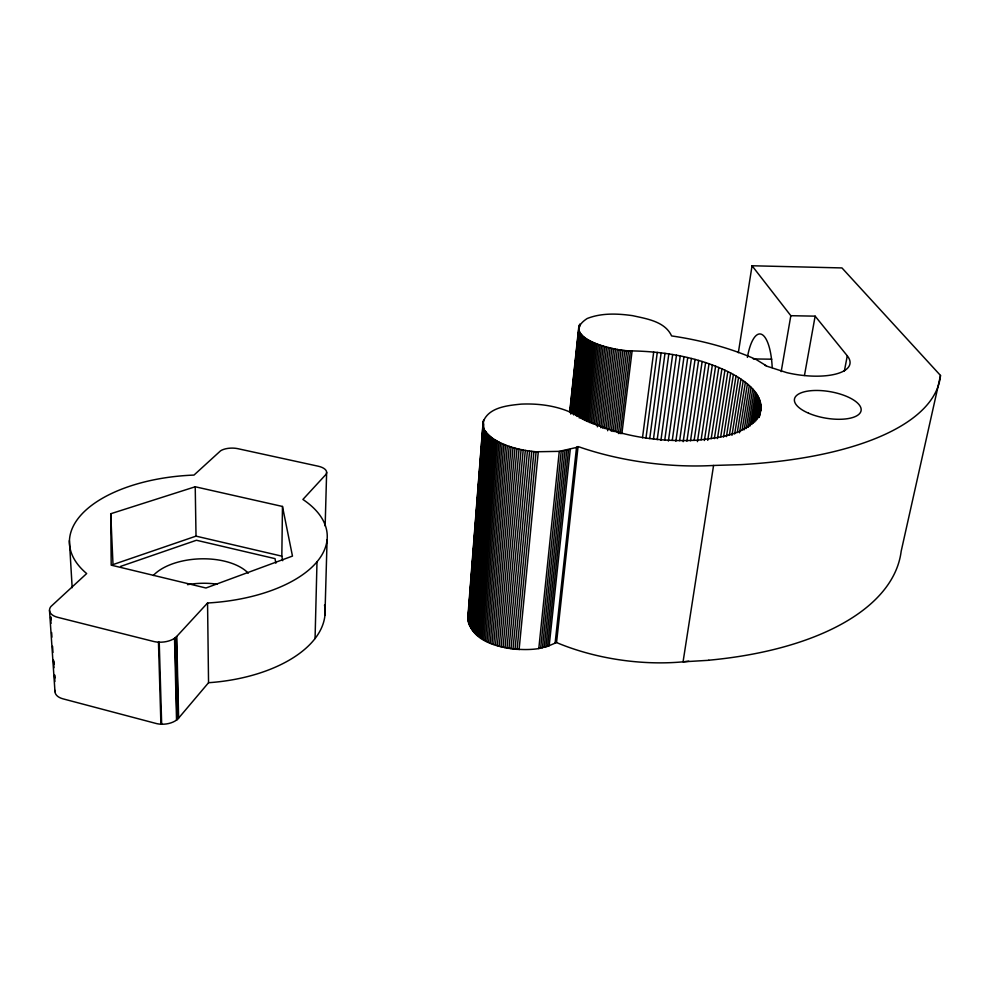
<?xml version="1.0" encoding="UTF-8"?>
<svg xmlns="http://www.w3.org/2000/svg" width="990" height="990" viewBox="0 0 990 990"><rect width="100%" height="100%" fill="white"/><g stroke="black" fill="none" stroke-linecap="round" stroke-linejoin="round"><path stroke-width="1.49" d="M282.682 560.699L281.828 556.157L282.472 506.459L195.228 486.771L110.732 513.748L111.202 565.154L205.957 587.998L292.471 556.083L282.472 506.459M760.258 412.842C764.614 393.81 745.074 380.754 730.682 373.007C700.326 357.588 665.911 351.586 632.115 350.906C619.629 352.106 556.677 338.283 587.194 318.508C601.536 312.84 617.537 313.533 632.536 315.649C646.52 318.768 664.995 321.391 671.591 335.932L674.376 336.34A156.445 64.474 7.3 0 1 756.298 359.618L767.114 366.275L786.753 372.636A51.084 19.119 9 0 0 836.624 373.836A51.084 19.119 9 0 0 847.291 355.843L815.141 316.156L790.824 315.699L752.054 265.765L841.958 267.931L940.5 375.47L901.16 551.306A303.348 144.503 6.9 0 1 708.766 660.219M315.067 638.575L316.998 561.8M325.153 525.975L326.638 472.341A13.996 6.546 1.2 0 0 318.186 466.203L238.07 448.73A13.934 6.336 -0.2 0 0 232.7 448.111L232.081 448.099A13.934 6.336 -0.2 0 0 222.478 449.831L222.032 450.029A13.934 6.336 -0.2 0 0 220.461 450.92L193.99 475.076A128.985 64.177 -1.6 0 0 86.662 573.557L50.973 606.462A17.201 8.96 -5.2 0 0 50.181 607.65L49.983 608.046A17.201 8.96 -5.2 0 0 57.754 617.339L153.339 641.396A17.201 9.38 -3.5 0 0 158.462 642.151L159.229 642.188A17.201 9.38 -3.5 0 0 174.537 638.315L175.032 637.968A17.201 9.38 -3.5 0 0 176.331 636.867L207.554 602.997A128.985 64.177 -1.6 0 0 315.129 563.929A128.985 64.177 -1.6 0 0 302.903 499.455L325.524 474.891A13.996 6.546 1.2 0 0 326.626 472.626L326.638 472.341M324.943 615.297L327.084 539.798M708.828 660.293L683.063 661.827A147.027 76.106 8.1 0 1 557.444 642.931L556.541 642.547L547.557 646.359L538.795 648.561C516.112 652.361 463.939 646.124 468.864 612.662M467.787 618.008L483.12 422.012C488.491 407.212 507.672 405.504 521.161 404.118C540.218 403.301 559.994 406.172 576.898 415.392C613.416 435.736 656.395 442.443 697.777 440.154C720.064 437.432 752.375 434.721 760.778 409.798M467.899 620.21L483.33 421.096M468.505 613.713L468.74 610.644M469.099 606.029L469.706 598.356M470.064 593.74L470.782 584.533M471.141 579.93L471.735 572.245M472.106 567.641L472.7 559.956M473.059 555.353L473.666 547.668M474.136 541.53L474.742 533.845M475.101 529.242L475.707 521.569M476.066 516.953L476.66 509.281M477.019 504.665L477.625 496.992M478.108 490.842L478.702 483.17M479.061 478.566L479.667 470.881M480.026 466.278L480.62 458.593M480.992 453.989L481.586 446.304M481.944 441.701L482.662 432.494M483.021 427.878L483.627 420.206M468.072 621.312L483.64 423.918M468.32 622.425L483.59 427.643L483.12 422.012M468.654 623.527L483.59 427.643M469.062 624.64L483.962 428.596M469.545 625.742L484.407 429.549M470.101 626.843L485.558 431.454L484.939 430.502M470.745 627.932L486.251 432.395L485.558 431.454M471.45 629.009L487.031 433.335L486.251 432.395M472.242 630.086L487.897 434.276L487.031 433.335M473.096 631.15L488.825 435.192L487.897 434.276M474.037 632.189L489.84 436.107L488.825 435.192M475.039 633.216L490.929 437.011L489.84 436.107M476.116 634.231L492.092 437.902L490.929 437.011M477.254 635.234L493.329 438.768L492.092 437.902M478.455 636.199L494.629 439.622L493.329 438.768M479.729 637.152L496.015 440.463L494.629 439.622M481.066 638.08L497.45 441.28L496.015 440.463M482.464 638.983L498.96 442.085L497.45 441.28M483.912 639.862L500.519 442.864L498.96 442.085M485.422 640.703L502.153 443.619L500.519 442.864M486.993 641.52L503.836 444.349L502.153 443.619M488.602 642.3L505.581 445.042L503.836 444.349M490.273 643.054L507.363 445.723L505.581 445.042M491.981 643.772L509.207 446.366L507.363 445.723M493.738 644.453L511.088 446.985L509.207 446.366M495.532 645.109L513.018 447.579L511.088 446.985M497.364 645.715L514.986 448.136L513.018 447.579M499.232 646.284L516.99 448.656L514.986 448.136M501.126 646.816L519.032 449.151L516.99 448.656M503.056 647.299L521.099 449.608L519.032 449.151M505.011 647.745L523.19 450.029L521.099 449.608M506.979 648.153L525.306 450.413L523.19 450.029M508.971 648.512L527.435 450.759L525.306 450.413M510.976 648.834L529.588 451.069L527.435 450.759M512.993 649.106L531.754 451.341L529.588 451.069M515.023 649.341L533.919 451.576L531.754 451.341M517.065 649.527L536.097 451.774L559.276 451.353L579.063 446.886A156.445 64.474 7.3 0 0 713.567 465.461L740.99 464.632A321.329 121.337 6.5 0 0 940.5 375.47M519.094 649.663L538.275 451.935M538.795 648.561L559.276 451.353M540.627 648.202L561.231 451.081M542.421 647.807L563.137 450.772M544.178 647.361L564.993 450.438M569.634 412.459L578.878 326.044M570.042 410.986L578.754 329.522M570.191 411.791L570.673 407.199M571.168 402.621L571.651 398.042M572.294 391.929L572.789 387.35M573.111 384.293L573.755 378.18M574.076 375.123L574.732 369.01M575.215 364.431L575.697 359.853M576.192 355.262L576.675 350.683M577.158 346.104L577.653 341.513M578.135 336.934L578.618 332.355M579.101 327.764L579.435 324.708M570.302 411.704L578.952 330.239M570.549 412.483L579.212 330.969M579.484 327.121L579.806 324.064M545.886 646.878L566.812 450.054M570.784 414.092L579.546 331.687M571.329 413.35L579.954 332.417M571.948 412.607L580.425 333.147M547.557 646.359L568.582 449.633M572.48 413.399L580.982 333.877M573.074 414.179L581.6 334.608M573.73 414.959L582.281 335.325M549.178 645.789L570.289 449.188M574.621 414.204L583.036 336.055M575.425 414.971L583.853 336.761M576.279 415.726L584.744 337.479M577.195 416.481L585.696 338.184M578.346 415.689L586.711 338.877M579.224 417.953L587.788 339.558M555.105 643.178L576.564 447.047M580.4 418.003L588.926 340.238M556.541 642.547L578.073 446.539M581.563 418.708L590.127 340.894M582.788 419.401L591.376 341.55M584.05 420.069L592.688 342.181M585.375 420.738L594.05 342.8M586.748 421.381L595.46 343.406M588.171 422L596.921 344M589.632 422.606L598.43 344.57M591.141 423.188L599.99 345.126M592.688 423.745L601.574 345.646M594.272 424.277L603.207 346.166M595.906 424.797L604.878 346.649M597.378 426.814L606.585 347.119M599.247 425.75L608.318 347.564M600.782 427.717L610.075 347.985M602.514 428.125L611.857 348.369M604.271 428.509L613.676 348.74M606.053 428.856L615.495 349.086M607.662 430.724L617.339 349.396M609.654 429.474L619.196 349.693M611.288 431.281L621.064 349.953M613.119 431.516L622.933 350.188M614.939 431.714L624.814 350.386M616.77 431.887L626.695 350.559M618.416 433.558L628.563 350.707M620.235 433.67L630.444 350.819M621.869 433.731L632.115 350.906M642.485 437.815L653.697 352.032M645.963 438.162L657.273 352.39M649.725 438.607L661.134 352.836M653.462 439.127L664.983 353.343M657.199 439.696L668.832 353.913M660.924 440.34L672.655 354.531M664.723 440.315L676.467 355.212M668.399 441.07L680.254 355.954M672.26 440.377L684.003 356.746M675.861 441.255L687.728 357.588M679.647 440.674L691.404 358.491M683.187 441.676L695.042 359.444M686.887 441.206L698.618 360.447M690.525 440.785L702.145 361.499M694.126 440.414L705.623 362.6M697.43 441.627L709.026 363.751M701.13 439.832L712.367 364.951M704.397 440.5L715.621 366.189M707.726 440.34L718.814 367.476M711.204 438.706L721.92 368.8M714.372 438.62L724.928 370.161M717.453 438.57L727.848 371.572M713.567 465.461L683.063 661.827L688.817 661.221M720.671 437.048L730.682 373.007M723.566 437.073L733.404 374.492M738.342 352.712L752.054 265.765M726.437 436.615L736.028 376.002M729.37 435.192L738.54 377.536M731.957 435.328L740.941 379.108M734.667 433.954L743.218 380.704M737.265 432.605L745.383 382.326M739.493 432.791L747.413 383.971M742.166 429.573L749.319 385.642M744.146 429.808L751.088 387.325M746.25 428.534L752.734 389.033M748.217 427.272L754.232 390.741M750.049 425.997L755.593 392.473M751.781 424.487L756.793 394.206M753.328 423.237L757.857 395.95M754.726 421.988L758.773 397.695M755.976 420.738L759.54 399.44M757.078 419.475L760.134 401.185M758.303 416.555L760.592 402.93M758.687 417.805L760.877 404.663M759.219 417.013L761.001 406.383M759.652 416.01L760.976 408.103M781.184 371.609L790.824 315.699M804.462 375.47L815.141 316.156M844.371 370.99L847.291 355.843M55.056 690.438A16.731 9.405 -6.5 0 0 63.038 698.853L155.937 723.43A16.719 9.838 -4.6 0 0 160.912 724.197L161.667 724.222A16.719 9.838 -4.6 0 0 176.529 720.064L177 719.693A16.719 9.838 -4.6 0 0 178.262 718.53L208.544 682.716A125.668 67.704 -2.4 0 0 324.522 605.113M120.582 566.404L196.441 540.255L275.034 558.645L275.863 563.199M281.828 556.157L196.02 536.135L113.008 564.585L110.732 513.748M753.303 358.937L771.755 359.197M533.919 451.576L536.097 451.774M764.874 365.261L765.975 365.768M50.799 616.82L50.997 619.889M53.769 661.184L53.98 664.253M54.698 674.957L54.908 678.014M50.601 617.228L51.01 623.354M51.629 632.536L51.938 637.127M52.557 646.309L52.965 652.422M53.472 660.07L53.992 667.73M54.499 675.378L54.92 681.504M49.512 610.484L54.982 691.713M69.387 540.651L72.171 587.701M159.229 642.188L161.667 724.222M158.462 642.151L160.912 724.197M176.331 636.867L178.262 718.53M175.032 637.968L177 719.693M174.537 638.315L176.529 720.064M176.703 636.483L178.621 718.121M195.228 486.771L196.02 536.135M207.554 602.997L208.544 682.716M772.2 367.538A41.988 13.316 -88.8 0 0 759.441 333.964L758.909 334.038A41.988 13.316 -88.8 0 0 747.401 357.39M153.289 575.512A52.953 27.77 -2.1 0 1 200.834 558.83A52.953 27.77 -2.1 0 1 248.243 573.148M187.506 584.657A52.507 28.24 -2.3 0 1 217.132 584.187M808.558 413.201A33.809 13.415 9.8 0 0 861.028 410.937A33.809 13.415 9.8 0 0 813.743 390.518A33.809 13.415 9.8 0 0 808.558 413.201"/></g></svg>
